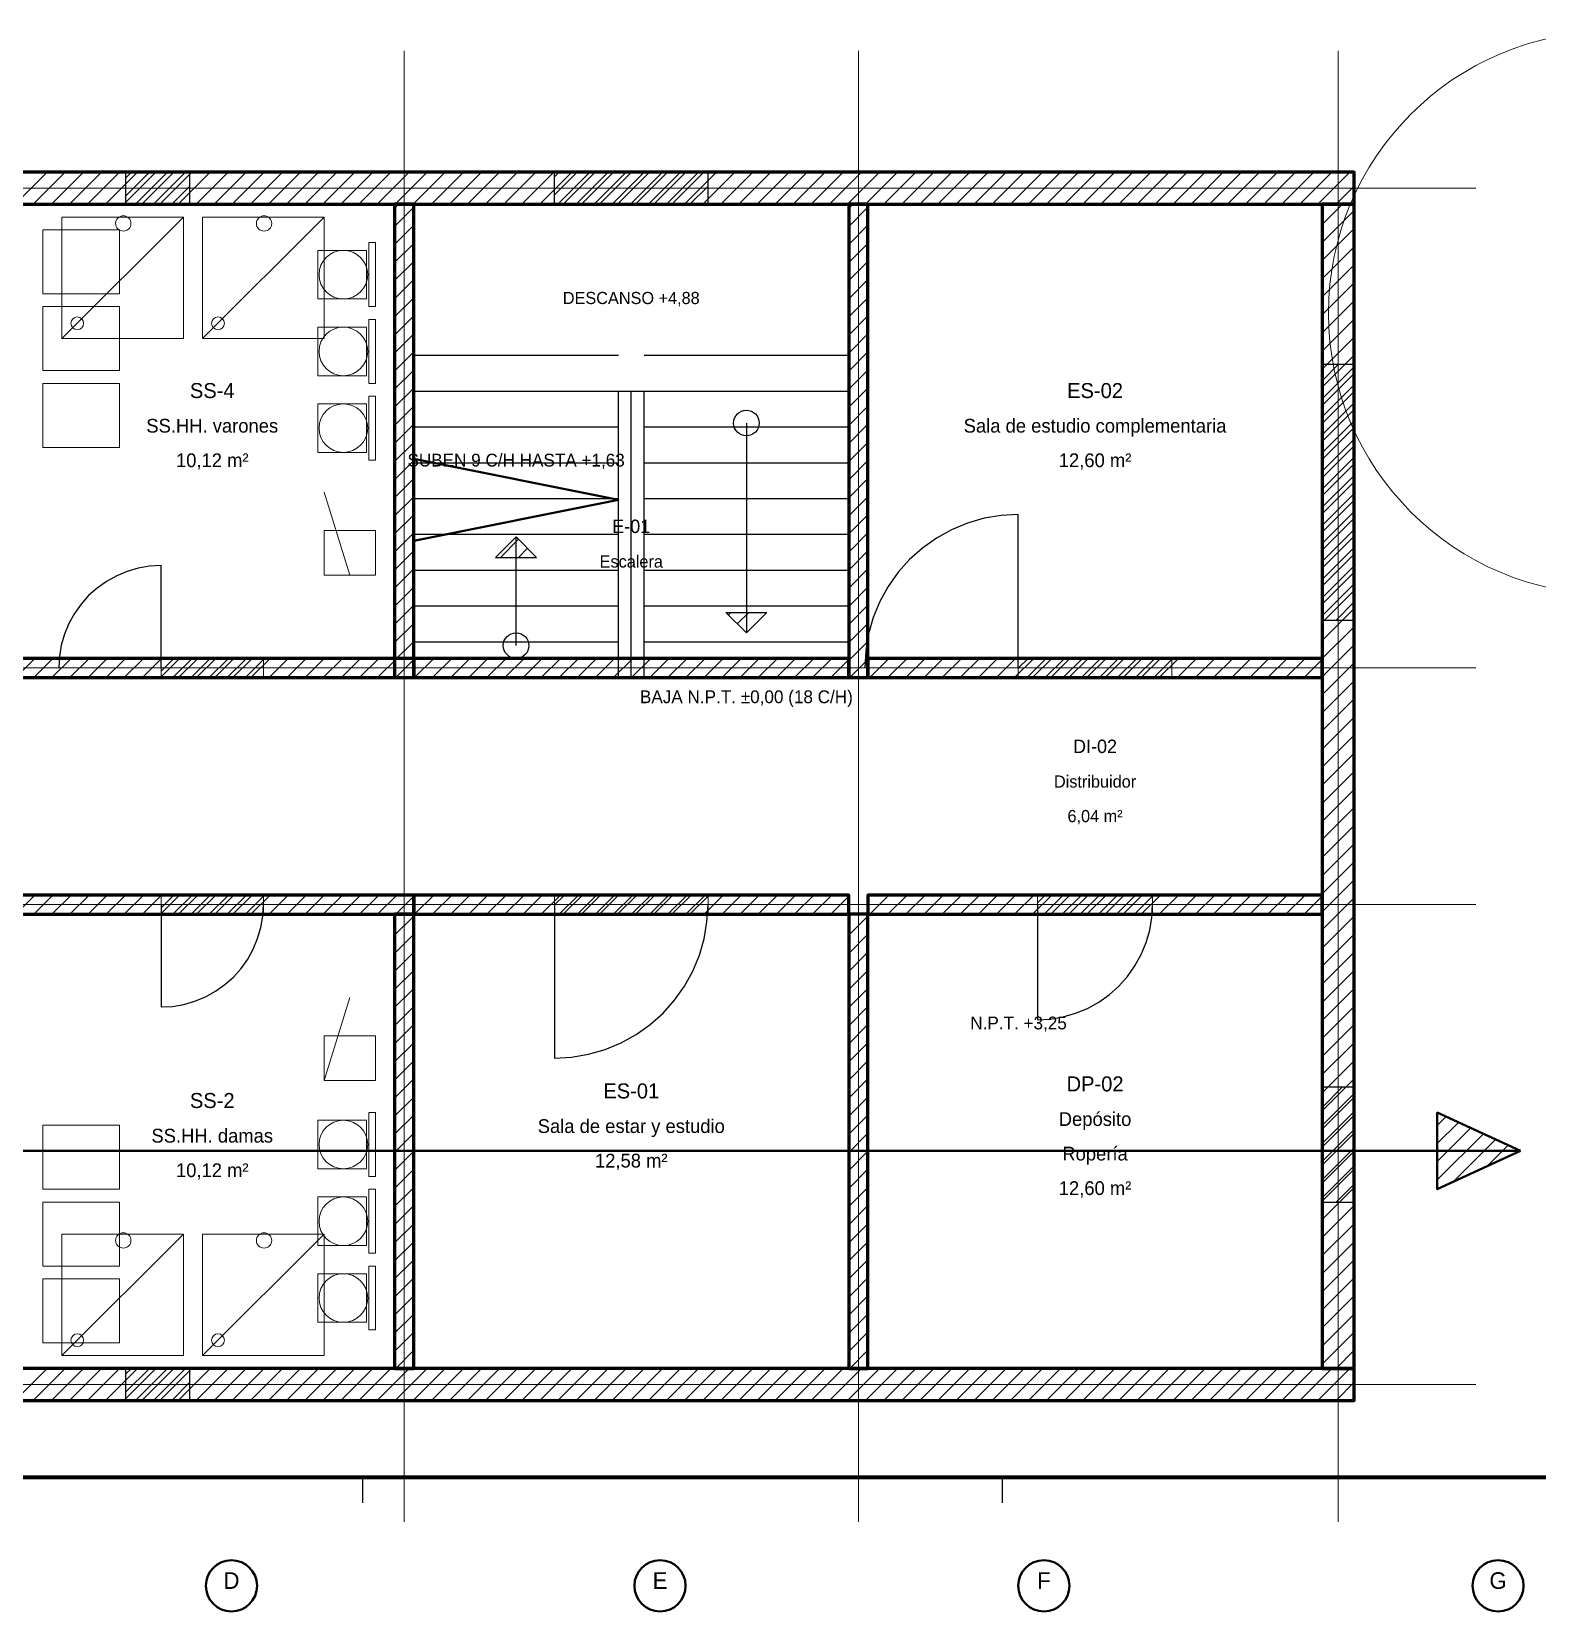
# Model space of a CAD drawing. Header units: metres. Extents: x -8 to 108, y -29 to 108.
# Drawn here: x 13.66 to 25.43, y -1.65 to 10.7 of the extents above; entities that cross this region are included whole.
import ezdxf
from ezdxf.enums import TextEntityAlignment as Align

# ---------------------------------------------------------------- set-up
doc = ezdxf.new("R2010")
doc.units = ezdxf.units.M
for name, color, linetype, lineweight in [('arbol', 7, 'CONTINUOUS', 18), ('carpinteria', 7, 'CONTINUOUS', 25), ('eje', 7, 'CONTINUOUS', 13), ('fondo', 7, 'CONTINUOUS', 5), ('hatch', 7, 'CONTINUOUS', 9), ('marco', 7, 'CONTINUOUS', 70), ('marco-fino', 7, 'CONTINUOUS', 25), ('marco-medio', 7, 'CONTINUOUS', 40), ('mobiliario', 7, 'CONTINUOUS', 18), ('muro-corte', 7, 'CONTINUOUS', 60), ('muro-fill', 7, 'CONTINUOUS', 25), ('proyeccion', 7, 'CONTINUOUS', 15), ('sanitario', 7, 'CONTINUOUS', 20), ('tabique-fill', 7, 'CONTINUOUS', 30), ('texto', 7, 'CONTINUOUS', 5), ('texto-suave', 7, 'CONTINUOUS', 5), ('vidrio', 7, 'CONTINUOUS', 18)]:
    doc.layers.add(name, color=color, linetype=linetype, lineweight=lineweight)

msp = doc.modelspace()

# ---------------------------------------------------------------- linework, layer by layer
at = {"layer": 'arbol'}
msp.add_circle((26, 8.5), 2.2, dxfattribs=at)
at = {"layer": 'carpinteria'}
for p, q in [((14.4, 9.6), (14.9, 9.6)), ((14.4, 9.35), (14.4, 9.6)), ((14.9, 9.35), (14.9, 9.6)), ((17.75, 9.6), (18.95, 9.6)), ((17.75, 9.35), (17.75, 9.6)), ((18.95, 9.35), (18.95, 9.6)), ((14.4, 9.35), (14.9, 9.35)), ((17.75, 9.35), (18.95, 9.35)), ((23.75, 6.1), (23.75, 8.1)), ((23.75, 8.1), (24, 8.1)), ((24, 6.1), (24, 8.1)), ((19.25, 7.64), (19.25, 6)), ((21.375, 5.725), (21.375, 6.925)), ((17.45, 5.9), (17.45, 6.75)), ((14.675, 5.725), (14.675, 6.525)), ((23.75, 6.1), (24, 6.1)), ((14.675, 5.725), (14.675, 5.725)), ((21.375, 5.725), (21.375, 5.725)), ((14.675, 3.875), (14.675, 3.075)), ((14.675, 3.875), (14.675, 3.875)), ((17.75, 3.875), (17.75, 2.675)), ((17.75, 3.875), (17.75, 3.875)), ((21.525, 3.875), (21.525, 2.975)), ((21.525, 3.875), (21.525, 3.875)), ((23.75, 1.55), (23.75, 2.45)), ((23.75, 2.45), (24, 2.45)), ((24, 1.55), (24, 2.45)), ((23.75, 1.55), (24, 1.55)), ((14.4, 0.25), (14.9, 0.25)), ((14.4, 0), (14.4, 0.25)), ((14.9, 0), (14.9, 0.25)), ((14.4, 0), (14.9, 0))]:
    msp.add_line(p, q, dxfattribs=at)
for points in [[(21.375, 6.925), (21.241, 6.917), (21.108, 6.895), (20.979, 6.858), (20.854, 6.806), (20.737, 6.741), (20.627, 6.663), (20.526, 6.574), (20.437, 6.473), (20.359, 6.363), (20.294, 6.246), (20.242, 6.121), (20.205, 5.992), (20.183, 5.859), (20.175, 5.725)], [(14.675, 6.525), (14.585, 6.52), (14.497, 6.505), (14.411, 6.48), (14.328, 6.446), (14.249, 6.402), (14.176, 6.35), (14.109, 6.291), (14.05, 6.224), (13.998, 6.151), (13.954, 6.072), (13.92, 5.989), (13.895, 5.903), (13.88, 5.815), (13.875, 5.725)], [(14.675, 3.075), (14.765, 3.08), (14.853, 3.095), (14.939, 3.12), (15.022, 3.154), (15.101, 3.198), (15.174, 3.25), (15.241, 3.309), (15.3, 3.376), (15.352, 3.449), (15.396, 3.528), (15.43, 3.611), (15.455, 3.697), (15.47, 3.785), (15.475, 3.875)], [(17.75, 2.675), (17.884, 2.683), (18.017, 2.705), (18.146, 2.742), (18.271, 2.794), (18.388, 2.859), (18.498, 2.937), (18.599, 3.026), (18.688, 3.127), (18.766, 3.237), (18.831, 3.354), (18.883, 3.479), (18.92, 3.608), (18.942, 3.741), (18.95, 3.875)], [(21.525, 2.975), (21.626, 2.981), (21.725, 2.998), (21.822, 3.026), (21.915, 3.064), (22.004, 3.113), (22.086, 3.171), (22.161, 3.239), (22.229, 3.314), (22.287, 3.396), (22.336, 3.485), (22.374, 3.578), (22.402, 3.675), (22.419, 3.774), (22.425, 3.875)]]:
    msp.add_lwpolyline(points, dxfattribs=at)
for points in [[(17.45, 6.75), (17.29, 6.59), (17.61, 6.59)], [(17.45, 6.75), (17.29, 6.59), (17.61, 6.59)], [(19.25, 6), (19.09, 6.16), (19.41, 6.16)], [(19.25, 6), (19.09, 6.16), (19.41, 6.16)]]:
    msp.add_lwpolyline(points, close=True, dxfattribs=at)
for centre in [(19.25, 7.64), (17.45, 5.9)]:
    msp.add_circle(centre, 0.1, dxfattribs=at)
at = {"layer": 'eje'}
for p, q in [((16.575, -0.95), (16.575, 10.55)), ((20.125, -0.95), (20.125, 10.55)), ((23.875, -0.95), (23.875, 10.55)), ((-0.95, 9.475), (24.95, 9.475)), ((-0.95, 5.725), (24.95, 5.725)), ((-0.95, 3.875), (24.95, 3.875)), ((-0.95, 0.125), (24.95, 0.125))]:
    msp.add_line(p, q, dxfattribs=at)
at = {"layer": 'fondo'}
for points in [[(14.4, 9.35), (14.9, 9.35), (14.9, 9.6), (14.4, 9.6)], [(17.75, 9.35), (18.95, 9.35), (18.95, 9.6), (17.75, 9.6)], [(23.75, 6.1), (24, 6.1), (24, 8.1), (23.75, 8.1)], [(14.675, 5.65), (15.475, 5.65), (15.475, 5.8), (14.675, 5.8)], [(21.375, 5.65), (22.575, 5.65), (22.575, 5.8), (21.375, 5.8)], [(14.675, 3.8), (15.475, 3.8), (15.475, 3.95), (14.675, 3.95)], [(17.75, 3.8), (18.95, 3.8), (18.95, 3.95), (17.75, 3.95)], [(21.525, 3.8), (22.425, 3.8), (22.425, 3.95), (21.525, 3.95)], [(23.75, 1.55), (24, 1.55), (24, 2.45), (23.75, 2.45)], [(14.4, 0), (14.9, 0), (14.9, 0.25), (14.4, 0.25)]]:
    msp.add_lwpolyline(points, close=True, dxfattribs=at)
at = {"layer": 'hatch'}
for p, q in [((13.535, 9.35), (13.785, 9.6)), ((13.676, 9.35), (13.926, 9.6)), ((13.818, 9.35), (14.068, 9.6)), ((13.959, 9.35), (14.209, 9.6)), ((14.101, 9.35), (14.351, 9.6)), ((14.242, 9.35), (14.492, 9.6)), ((14.383, 9.35), (14.633, 9.6)), ((14.4, 9.416), (14.584, 9.6)), ((14.4, 9.557), (14.443, 9.6)), ((14.476, 9.35), (14.726, 9.6)), ((14.525, 9.35), (14.775, 9.6)), ((14.617, 9.35), (14.867, 9.6)), ((14.666, 9.35), (14.916, 9.6)), ((14.808, 9.35), (15.058, 9.6)), ((14.949, 9.35), (15.199, 9.6)), ((15.09, 9.35), (15.34, 9.6)), ((15.232, 9.35), (15.482, 9.6)), ((15.373, 9.35), (15.623, 9.6)), ((15.515, 9.35), (15.765, 9.6)), ((15.656, 9.35), (15.906, 9.6)), ((15.798, 9.35), (16.048, 9.6)), ((15.939, 9.35), (16.189, 9.6)), ((16.08, 9.35), (16.33, 9.6)), ((16.222, 9.35), (16.472, 9.6)), ((16.363, 9.35), (16.613, 9.6)), ((16.505, 9.35), (16.755, 9.6)), ((16.646, 9.35), (16.896, 9.6)), ((16.788, 9.35), (17.038, 9.6)), ((16.929, 9.35), (17.179, 9.6)), ((17.07, 9.35), (17.32, 9.6)), ((17.212, 9.35), (17.462, 9.6)), ((17.353, 9.35), (17.603, 9.6)), ((17.495, 9.35), (17.745, 9.6)), ((17.636, 9.35), (17.886, 9.6)), ((17.75, 9.423), (17.927, 9.6)), ((17.75, 9.564), (17.786, 9.6)), ((17.777, 9.35), (18.027, 9.6)), ((17.819, 9.35), (18.069, 9.6)), ((17.919, 9.35), (18.169, 9.6)), ((17.96, 9.35), (18.21, 9.6)), ((18.06, 9.35), (18.31, 9.6)), ((18.101, 9.35), (18.351, 9.6)), ((18.202, 9.35), (18.452, 9.6)), ((18.243, 9.35), (18.493, 9.6)), ((18.343, 9.35), (18.593, 9.6)), ((18.384, 9.35), (18.634, 9.6)), ((18.485, 9.35), (18.735, 9.6)), ((18.526, 9.35), (18.776, 9.6)), ((18.626, 9.35), (18.876, 9.6)), ((18.667, 9.35), (18.917, 9.6)), ((18.767, 9.35), (19.017, 9.6)), ((18.909, 9.35), (19.159, 9.6)), ((19.05, 9.35), (19.3, 9.6)), ((19.192, 9.35), (19.442, 9.6)), ((19.333, 9.35), (19.583, 9.6)), ((19.475, 9.35), (19.725, 9.6)), ((19.616, 9.35), (19.866, 9.6)), ((19.757, 9.35), (20.007, 9.6)), ((19.899, 9.35), (20.149, 9.6)), ((20.04, 9.35), (20.29, 9.6)), ((20.182, 9.35), (20.432, 9.6)), ((20.323, 9.35), (20.573, 9.6)), ((20.464, 9.35), (20.714, 9.6)), ((20.606, 9.35), (20.856, 9.6)), ((20.747, 9.35), (20.997, 9.6)), ((20.889, 9.35), (21.139, 9.6)), ((21.03, 9.35), (21.28, 9.6)), ((21.172, 9.35), (21.422, 9.6)), ((21.313, 9.35), (21.563, 9.6)), ((21.454, 9.35), (21.704, 9.6)), ((21.596, 9.35), (21.846, 9.6)), ((21.737, 9.35), (21.987, 9.6)), ((21.879, 9.35), (22.129, 9.6)), ((22.02, 9.35), (22.27, 9.6)), ((22.162, 9.35), (22.412, 9.6)), ((22.303, 9.35), (22.553, 9.6)), ((22.444, 9.35), (22.694, 9.6)), ((22.586, 9.35), (22.836, 9.6)), ((22.727, 9.35), (22.977, 9.6)), ((22.869, 9.35), (23.119, 9.6)), ((23.01, 9.35), (23.26, 9.6)), ((23.151, 9.35), (23.401, 9.6)), ((23.293, 9.35), (23.543, 9.6)), ((23.434, 9.35), (23.684, 9.6)), ((23.576, 9.35), (23.826, 9.6)), ((23.717, 9.35), (23.967, 9.6)), ((14.759, 9.35), (14.9, 9.491)), ((18.809, 9.35), (18.95, 9.491)), ((23.859, 9.35), (24, 9.491)), ((16.5, 9.318), (16.532, 9.35)), ((16.5, 9.177), (16.65, 9.327)), ((20.05, 9.318), (20.082, 9.35)), ((20.05, 9.177), (20.2, 9.327)), ((23.75, 9.192), (23.908, 9.35)), ((23.75, 9.334), (23.766, 9.35)), ((23.75, 9.051), (24, 9.301)), ((16.5, 9.036), (16.65, 9.186)), ((20.05, 9.036), (20.2, 9.186)), ((23.75, 8.91), (24, 9.16)), ((16.5, 8.894), (16.65, 9.044)), ((20.05, 8.894), (20.2, 9.044)), ((23.75, 8.768), (24, 9.018)), ((16.5, 8.753), (16.65, 8.903)), ((20.05, 8.753), (20.2, 8.903)), ((23.75, 8.627), (24, 8.877)), ((16.5, 8.611), (16.65, 8.761)), ((20.05, 8.611), (20.2, 8.761)), ((23.75, 8.485), (24, 8.735)), ((16.5, 8.47), (16.65, 8.62)), ((20.05, 8.47), (20.2, 8.62)), ((23.75, 8.344), (24, 8.594)), ((16.5, 8.328), (16.65, 8.478)), ((20.05, 8.328), (20.2, 8.478)), ((23.75, 8.202), (24, 8.452)), ((16.5, 8.187), (16.65, 8.337)), ((20.05, 8.187), (20.2, 8.337)), ((23.75, 8.061), (24, 8.311)), ((16.5, 8.046), (16.65, 8.196)), ((20.05, 8.046), (20.2, 8.196)), ((23.75, 7.92), (24, 8.17)), ((16.5, 7.904), (16.65, 8.054)), ((20.05, 7.904), (20.2, 8.054)), ((23.75, 7.971), (23.879, 8.1)), ((23.75, 7.83), (24, 8.08)), ((23.75, 7.778), (24, 8.028)), ((16.5, 7.763), (16.65, 7.913)), ((20.05, 7.763), (20.2, 7.913)), ((23.75, 7.688), (24, 7.938)), ((23.75, 7.637), (24, 7.887)), ((23.75, 7.547), (24, 7.797)), ((16.5, 7.621), (16.65, 7.771)), ((20.05, 7.621), (20.2, 7.771)), ((23.75, 7.495), (24, 7.745)), ((16.5, 7.48), (16.65, 7.63)), ((20.05, 7.48), (20.2, 7.63)), ((23.75, 7.406), (24, 7.656)), ((23.75, 7.354), (24, 7.604)), ((16.5, 7.338), (16.65, 7.488)), ((20.05, 7.338), (20.2, 7.488)), ((23.75, 7.264), (24, 7.514)), ((23.75, 7.212), (24, 7.462)), ((16.5, 7.197), (16.65, 7.347)), ((20.05, 7.197), (20.2, 7.347)), ((23.75, 7.123), (24, 7.373)), ((23.75, 7.071), (24, 7.321)), ((16.5, 7.056), (16.65, 7.206)), ((20.05, 7.056), (20.2, 7.206)), ((23.75, 6.981), (24, 7.231)), ((23.75, 6.93), (24, 7.18)), ((16.5, 6.914), (16.65, 7.064)), ((20.05, 6.914), (20.2, 7.064)), ((23.75, 6.84), (24, 7.09)), ((16.5, 6.773), (16.65, 6.923)), ((20.05, 6.773), (20.2, 6.923)), ((23.75, 6.788), (24, 7.038)), ((23.75, 6.699), (24, 6.949)), ((23.75, 6.647), (24, 6.897)), ((23.75, 6.557), (24, 6.807)), ((16.5, 6.631), (16.65, 6.781)), ((17.327, 6.59), (17.469, 6.731)), ((20.05, 6.631), (20.2, 6.781)), ((23.75, 6.505), (24, 6.755)), ((16.5, 6.49), (16.65, 6.64)), ((17.469, 6.59), (17.539, 6.661)), ((20.05, 6.49), (20.2, 6.64)), ((23.75, 6.416), (24, 6.666)), ((23.75, 6.364), (24, 6.614)), ((16.5, 6.349), (16.65, 6.499)), ((20.05, 6.349), (20.2, 6.499)), ((23.75, 6.274), (24, 6.524)), ((23.75, 6.223), (24, 6.473)), ((16.5, 6.207), (16.65, 6.357)), ((20.05, 6.207), (20.2, 6.357)), ((23.75, 6.133), (24, 6.383)), ((23.75, 6.081), (24, 6.331)), ((16.5, 6.066), (16.65, 6.216)), ((20.05, 6.066), (20.2, 6.216)), ((23.75, 5.94), (24, 6.19)), ((23.859, 6.1), (24, 6.241)), ((16.5, 5.924), (16.65, 6.074)), ((19.109, 6.141), (19.127, 6.16)), ((19.179, 6.071), (19.269, 6.16)), ((20.05, 5.924), (20.2, 6.074)), ((16.5, 5.783), (16.65, 5.933)), ((20.05, 5.783), (20.2, 5.933)), ((23.75, 5.798), (24, 6.048)), ((23.75, 5.657), (24, 5.907)), ((13.539, 5.65), (13.689, 5.8)), ((13.68, 5.65), (13.83, 5.8)), ((13.822, 5.65), (13.972, 5.8)), ((13.963, 5.65), (14.113, 5.8)), ((14.104, 5.65), (14.254, 5.8)), ((14.246, 5.65), (14.396, 5.8)), ((14.387, 5.65), (14.537, 5.8)), ((14.529, 5.65), (14.679, 5.8)), ((14.67, 5.65), (14.82, 5.8)), ((14.675, 5.699), (14.776, 5.8)), ((14.768, 5.65), (14.918, 5.8)), ((14.812, 5.65), (14.962, 5.8)), ((14.909, 5.65), (15.059, 5.8)), ((14.953, 5.65), (15.103, 5.8)), ((15.051, 5.65), (15.201, 5.8)), ((15.094, 5.65), (15.244, 5.8)), ((15.192, 5.65), (15.342, 5.8)), ((15.236, 5.65), (15.386, 5.8)), ((15.334, 5.65), (15.475, 5.791)), ((15.377, 5.65), (15.527, 5.8)), ((15.519, 5.65), (15.669, 5.8)), ((15.66, 5.65), (15.81, 5.8)), ((15.801, 5.65), (15.951, 5.8)), ((15.943, 5.65), (16.093, 5.8)), ((16.084, 5.65), (16.234, 5.8)), ((16.226, 5.65), (16.376, 5.8)), ((16.367, 5.65), (16.517, 5.8)), ((16.509, 5.65), (16.65, 5.791)), ((16.509, 5.65), (16.65, 5.791)), ((16.65, 5.786), (16.664, 5.8)), ((16.656, 5.65), (16.806, 5.8)), ((16.797, 5.65), (16.947, 5.8)), ((16.939, 5.65), (17.089, 5.8)), ((17.08, 5.65), (17.23, 5.8)), ((17.222, 5.65), (17.372, 5.8)), ((17.363, 5.65), (17.513, 5.8)), ((17.504, 5.65), (17.654, 5.8)), ((17.646, 5.65), (17.796, 5.8)), ((17.787, 5.65), (17.937, 5.8)), ((17.929, 5.65), (18.079, 5.8)), ((18.07, 5.65), (18.22, 5.8)), ((18.212, 5.65), (18.362, 5.8)), ((18.353, 5.65), (18.503, 5.8)), ((18.494, 5.65), (18.644, 5.8)), ((18.636, 5.65), (18.786, 5.8)), ((18.777, 5.65), (18.927, 5.8)), ((18.919, 5.65), (19.069, 5.8)), ((19.06, 5.65), (19.21, 5.8)), ((19.201, 5.65), (19.351, 5.8)), ((19.343, 5.65), (19.493, 5.8)), ((19.484, 5.65), (19.634, 5.8)), ((19.626, 5.65), (19.776, 5.8)), ((19.767, 5.65), (19.917, 5.8)), ((19.909, 5.65), (20.05, 5.791)), ((20.059, 5.65), (20.2, 5.791)), ((20.2, 5.777), (20.223, 5.8)), ((20.214, 5.65), (20.364, 5.8)), ((20.356, 5.65), (20.506, 5.8)), ((20.497, 5.65), (20.647, 5.8)), ((20.639, 5.65), (20.789, 5.8)), ((20.78, 5.65), (20.93, 5.8)), ((20.922, 5.65), (21.072, 5.8)), ((21.063, 5.65), (21.213, 5.8)), ((21.204, 5.65), (21.354, 5.8)), ((21.346, 5.65), (21.496, 5.8)), ((21.375, 5.723), (21.452, 5.8)), ((21.444, 5.65), (21.594, 5.8)), ((21.487, 5.65), (21.637, 5.8)), ((21.585, 5.65), (21.735, 5.8)), ((21.629, 5.65), (21.779, 5.8)), ((21.726, 5.65), (21.876, 5.8)), ((21.77, 5.65), (21.92, 5.8)), ((21.868, 5.65), (22.018, 5.8)), ((21.912, 5.65), (22.062, 5.8)), ((22.009, 5.65), (22.159, 5.8)), ((22.053, 5.65), (22.203, 5.8)), ((22.151, 5.65), (22.301, 5.8)), ((22.194, 5.65), (22.344, 5.8)), ((22.292, 5.65), (22.442, 5.8)), ((22.336, 5.65), (22.486, 5.8)), ((22.434, 5.65), (22.575, 5.791)), ((22.477, 5.65), (22.627, 5.8)), ((22.619, 5.65), (22.769, 5.8)), ((22.76, 5.65), (22.91, 5.8)), ((22.901, 5.65), (23.051, 5.8)), ((23.043, 5.65), (23.193, 5.8)), ((23.184, 5.65), (23.334, 5.8)), ((23.326, 5.65), (23.476, 5.8)), ((23.467, 5.65), (23.617, 5.8)), ((23.609, 5.65), (23.75, 5.791)), ((23.75, 5.515), (24, 5.765)), ((23.75, 5.374), (24, 5.624)), ((23.75, 5.233), (24, 5.483)), ((23.75, 5.091), (24, 5.341)), ((23.75, 4.95), (24, 5.2)), ((23.75, 4.808), (24, 5.058)), ((23.75, 4.667), (24, 4.917)), ((23.75, 4.525), (24, 4.775)), ((23.75, 4.384), (24, 4.634)), ((23.75, 4.243), (24, 4.493)), ((23.75, 4.101), (24, 4.351)), ((23.75, 3.96), (24, 4.21)), ((23.75, 3.818), (24, 4.068)), ((13.539, 3.8), (13.689, 3.95)), ((13.68, 3.8), (13.83, 3.95)), ((13.822, 3.8), (13.972, 3.95)), ((13.963, 3.8), (14.113, 3.95)), ((14.104, 3.8), (14.254, 3.95)), ((14.246, 3.8), (14.396, 3.95)), ((14.387, 3.8), (14.537, 3.95)), ((14.529, 3.8), (14.679, 3.95)), ((14.67, 3.8), (14.82, 3.95)), ((14.675, 3.849), (14.776, 3.95)), ((14.768, 3.8), (14.918, 3.95)), ((14.812, 3.8), (14.962, 3.95)), ((14.909, 3.8), (15.059, 3.95)), ((14.953, 3.8), (15.103, 3.95)), ((15.051, 3.8), (15.201, 3.95)), ((15.094, 3.8), (15.244, 3.95)), ((15.192, 3.8), (15.342, 3.95)), ((15.236, 3.8), (15.386, 3.95)), ((15.334, 3.8), (15.475, 3.941)), ((15.377, 3.8), (15.527, 3.95)), ((15.519, 3.8), (15.669, 3.95)), ((15.66, 3.8), (15.81, 3.95)), ((15.801, 3.8), (15.951, 3.95)), ((15.943, 3.8), (16.093, 3.95)), ((16.084, 3.8), (16.234, 3.95)), ((16.226, 3.8), (16.376, 3.95)), ((16.367, 3.8), (16.517, 3.95)), ((16.509, 3.8), (16.65, 3.941)), ((16.65, 3.936), (16.664, 3.95)), ((16.656, 3.8), (16.806, 3.95)), ((16.797, 3.8), (16.947, 3.95)), ((16.939, 3.8), (17.089, 3.95)), ((17.08, 3.8), (17.23, 3.95)), ((17.222, 3.8), (17.372, 3.95)), ((17.363, 3.8), (17.513, 3.95)), ((17.504, 3.8), (17.654, 3.95)), ((17.646, 3.8), (17.796, 3.95)), ((17.75, 3.873), (17.827, 3.95)), ((17.787, 3.8), (17.937, 3.95)), ((17.819, 3.8), (17.969, 3.95)), ((17.929, 3.8), (18.079, 3.95)), ((17.96, 3.8), (18.11, 3.95)), ((18.07, 3.8), (18.22, 3.95)), ((18.101, 3.8), (18.251, 3.95)), ((18.212, 3.8), (18.362, 3.95)), ((18.243, 3.8), (18.393, 3.95)), ((18.353, 3.8), (18.503, 3.95)), ((18.384, 3.8), (18.534, 3.95)), ((18.494, 3.8), (18.644, 3.95)), ((18.526, 3.8), (18.676, 3.95)), ((18.636, 3.8), (18.786, 3.95)), ((18.667, 3.8), (18.817, 3.95)), ((18.777, 3.8), (18.927, 3.95)), ((18.809, 3.8), (18.95, 3.941)), ((18.919, 3.8), (19.069, 3.95)), ((19.06, 3.8), (19.21, 3.95)), ((19.201, 3.8), (19.351, 3.95)), ((19.343, 3.8), (19.493, 3.95)), ((19.484, 3.8), (19.634, 3.95)), ((19.626, 3.8), (19.776, 3.95)), ((19.767, 3.8), (19.917, 3.95)), ((19.909, 3.8), (20.05, 3.941)), ((20.2, 3.927), (20.223, 3.95)), ((20.214, 3.8), (20.364, 3.95)), ((20.356, 3.8), (20.506, 3.95)), ((20.497, 3.8), (20.647, 3.95)), ((20.639, 3.8), (20.789, 3.95)), ((20.78, 3.8), (20.93, 3.95)), ((20.922, 3.8), (21.072, 3.95)), ((21.063, 3.8), (21.213, 3.95)), ((21.204, 3.8), (21.354, 3.95)), ((21.346, 3.8), (21.496, 3.95)), ((21.487, 3.8), (21.637, 3.95)), ((21.525, 3.89), (21.585, 3.95)), ((21.576, 3.8), (21.726, 3.95)), ((21.629, 3.8), (21.779, 3.95)), ((21.718, 3.8), (21.868, 3.95)), ((21.77, 3.8), (21.92, 3.95)), ((21.859, 3.8), (22.009, 3.95)), ((21.912, 3.8), (22.062, 3.95)), ((22.001, 3.8), (22.151, 3.95)), ((22.053, 3.8), (22.203, 3.95)), ((22.142, 3.8), (22.292, 3.95)), ((22.194, 3.8), (22.344, 3.95)), ((22.284, 3.8), (22.425, 3.941)), ((22.336, 3.8), (22.486, 3.95)), ((22.477, 3.8), (22.627, 3.95)), ((22.619, 3.8), (22.769, 3.95)), ((22.76, 3.8), (22.91, 3.95)), ((22.901, 3.8), (23.051, 3.95)), ((23.043, 3.8), (23.193, 3.95)), ((23.184, 3.8), (23.334, 3.95)), ((23.326, 3.8), (23.476, 3.95)), ((23.467, 3.8), (23.617, 3.95)), ((23.609, 3.8), (23.75, 3.941)), ((23.75, 3.677), (24, 3.927)), ((16.5, 3.777), (16.523, 3.8)), ((16.5, 3.636), (16.65, 3.786)), ((20.05, 3.777), (20.073, 3.8)), ((20.05, 3.636), (20.2, 3.786)), ((23.75, 3.536), (24, 3.786)), ((16.5, 3.494), (16.65, 3.644)), ((20.05, 3.494), (20.2, 3.644)), ((23.75, 3.394), (24, 3.644)), ((16.5, 3.353), (16.65, 3.503)), ((20.05, 3.353), (20.2, 3.503)), ((23.75, 3.253), (24, 3.503)), ((16.5, 3.211), (16.65, 3.361)), ((20.05, 3.211), (20.2, 3.361)), ((23.75, 3.111), (24, 3.361)), ((16.5, 3.07), (16.65, 3.22)), ((20.05, 3.07), (20.2, 3.22)), ((23.75, 2.97), (24, 3.22)), ((16.5, 2.928), (16.65, 3.078)), ((20.05, 2.928), (20.2, 3.078)), ((23.75, 2.828), (24, 3.078)), ((16.5, 2.787), (16.65, 2.937)), ((20.05, 2.787), (20.2, 2.937)), ((23.75, 2.687), (24, 2.937)), ((16.5, 2.646), (16.65, 2.796)), ((20.05, 2.646), (20.2, 2.796)), ((23.75, 2.546), (24, 2.796)), ((16.5, 2.504), (16.65, 2.654)), ((20.05, 2.504), (20.2, 2.654)), ((23.75, 2.404), (24, 2.654)), ((16.5, 2.363), (16.65, 2.513)), ((20.05, 2.363), (20.2, 2.513)), ((23.75, 2.263), (24, 2.513)), ((16.5, 2.221), (16.65, 2.371)), ((20.05, 2.221), (20.2, 2.371)), ((23.75, 2.29), (23.91, 2.45)), ((23.75, 2.431), (23.769, 2.45)), ((23.75, 2.149), (24, 2.399)), ((23.75, 2.121), (24, 2.371)), ((16.5, 2.08), (16.65, 2.23)), ((20.05, 2.08), (20.2, 2.23)), ((23.75, 2.007), (24, 2.257)), ((23.75, 1.98), (24, 2.23)), ((23.75, 1.866), (24, 2.116)), ((24.65, 2.149), (24.719, 2.218)), ((24.65, 2.007), (24.816, 2.173)), ((24.65, 1.866), (24.913, 2.129)), ((16.5, 1.938), (16.65, 2.088)), ((20.05, 1.938), (20.2, 2.088)), ((23.75, 1.838), (24, 2.088)), ((24.65, 1.724), (25.01, 2.084)), ((24.775, 1.708), (25.106, 2.039)), ((25.037, 1.829), (25.203, 1.995)), ((16.5, 1.797), (16.65, 1.947)), ((20.05, 1.797), (20.2, 1.947)), ((23.75, 1.724), (24, 1.974)), ((23.75, 1.697), (24, 1.947)), ((16.5, 1.656), (16.65, 1.806)), ((20.05, 1.656), (20.2, 1.806)), ((23.75, 1.583), (24, 1.833)), ((23.75, 1.556), (24, 1.806)), ((16.5, 1.514), (16.65, 1.664)), ((20.05, 1.514), (20.2, 1.664)), ((23.75, 1.414), (24, 1.664)), ((23.859, 1.55), (24, 1.691)), ((16.5, 1.373), (16.65, 1.523)), ((20.05, 1.373), (20.2, 1.523)), ((23.75, 1.273), (24, 1.523)), ((16.5, 1.231), (16.65, 1.381)), ((20.05, 1.231), (20.2, 1.381)), ((23.75, 1.131), (24, 1.381)), ((16.5, 1.09), (16.65, 1.24)), ((20.05, 1.09), (20.2, 1.24)), ((23.75, 0.99), (24, 1.24)), ((16.5, 0.949), (16.65, 1.099)), ((20.05, 0.949), (20.2, 1.099)), ((23.75, 0.849), (24, 1.099)), ((16.5, 0.807), (16.65, 0.957)), ((20.05, 0.807), (20.2, 0.957)), ((23.75, 0.707), (24, 0.957)), ((16.5, 0.666), (16.65, 0.816)), ((20.05, 0.666), (20.2, 0.816)), ((23.75, 0.566), (24, 0.816)), ((16.5, 0.524), (16.65, 0.674)), ((20.05, 0.524), (20.2, 0.674)), ((23.75, 0.424), (24, 0.674)), ((16.5, 0.383), (16.65, 0.533)), ((20.05, 0.383), (20.2, 0.533)), ((23.75, 0.283), (24, 0.533)), ((16.509, 0.25), (16.65, 0.391)), ((20.059, 0.25), (20.2, 0.391)), ((23.859, 0.25), (24, 0.391)), ((13.535, 0), (13.785, 0.25)), ((13.676, 0), (13.926, 0.25)), ((13.818, 0), (14.068, 0.25)), ((13.959, 0), (14.209, 0.25)), ((14.101, 0), (14.351, 0.25)), ((14.242, 0), (14.492, 0.25)), ((14.383, 0), (14.633, 0.25)), ((14.4, 0.066), (14.584, 0.25)), ((14.4, 0.207), (14.443, 0.25)), ((14.476, 0), (14.726, 0.25)), ((14.525, 0), (14.775, 0.25)), ((14.617, 0), (14.867, 0.25)), ((14.666, 0), (14.916, 0.25)), ((14.808, 0), (15.058, 0.25)), ((14.949, 0), (15.199, 0.25)), ((15.09, 0), (15.34, 0.25)), ((15.232, 0), (15.482, 0.25)), ((15.373, 0), (15.623, 0.25)), ((15.515, 0), (15.765, 0.25)), ((15.656, 0), (15.906, 0.25)), ((15.798, 0), (16.048, 0.25)), ((15.939, 0), (16.189, 0.25)), ((16.08, 0), (16.33, 0.25)), ((16.222, 0), (16.472, 0.25)), ((16.363, 0), (16.613, 0.25)), ((16.505, 0), (16.755, 0.25)), ((16.646, 0), (16.896, 0.25)), ((16.788, 0), (17.038, 0.25)), ((16.929, 0), (17.179, 0.25)), ((17.07, 0), (17.32, 0.25)), ((17.212, 0), (17.462, 0.25)), ((17.353, 0), (17.603, 0.25)), ((17.495, 0), (17.745, 0.25)), ((17.636, 0), (17.886, 0.25)), ((17.777, 0), (18.027, 0.25)), ((17.919, 0), (18.169, 0.25)), ((18.06, 0), (18.31, 0.25)), ((18.202, 0), (18.452, 0.25)), ((18.343, 0), (18.593, 0.25)), ((18.485, 0), (18.735, 0.25)), ((18.626, 0), (18.876, 0.25)), ((18.767, 0), (19.017, 0.25)), ((18.909, 0), (19.159, 0.25)), ((19.05, 0), (19.3, 0.25)), ((19.192, 0), (19.442, 0.25)), ((19.333, 0), (19.583, 0.25)), ((19.475, 0), (19.725, 0.25)), ((19.616, 0), (19.866, 0.25)), ((19.757, 0), (20.007, 0.25)), ((19.899, 0), (20.149, 0.25)), ((20.04, 0), (20.29, 0.25)), ((20.182, 0), (20.432, 0.25)), ((20.323, 0), (20.573, 0.25)), ((20.464, 0), (20.714, 0.25)), ((20.606, 0), (20.856, 0.25)), ((20.747, 0), (20.997, 0.25)), ((20.889, 0), (21.139, 0.25)), ((21.03, 0), (21.28, 0.25)), ((21.172, 0), (21.422, 0.25)), ((21.313, 0), (21.563, 0.25)), ((21.454, 0), (21.704, 0.25)), ((21.596, 0), (21.846, 0.25)), ((21.737, 0), (21.987, 0.25)), ((21.879, 0), (22.129, 0.25)), ((22.02, 0), (22.27, 0.25)), ((22.162, 0), (22.412, 0.25)), ((22.303, 0), (22.553, 0.25)), ((22.444, 0), (22.694, 0.25)), ((22.586, 0), (22.836, 0.25)), ((22.727, 0), (22.977, 0.25)), ((22.869, 0), (23.119, 0.25)), ((23.01, 0), (23.26, 0.25)), ((23.151, 0), (23.401, 0.25)), ((23.293, 0), (23.543, 0.25)), ((23.434, 0), (23.684, 0.25)), ((23.576, 0), (23.826, 0.25)), ((23.717, 0), (23.967, 0.25)), ((14.759, 0), (14.9, 0.141)), ((23.859, 0), (24, 0.141))]:
    msp.add_line(p, q, dxfattribs=at)
for points in [[(16.15, 5.8), (16.5, 5.8), (16.5, 6.15)], [(16.15, 3.8), (16.5, 3.8), (16.5, 3.45)]]:
    msp.add_lwpolyline(points, dxfattribs=at)
at = {"layer": 'marco'}
msp.add_line((1.25, -0.6), (41.45, -0.6), dxfattribs=at)
at = {"layer": 'marco-fino'}
for p, q in [((16.65, 8.17), (18.25, 8.17)), ((18.45, 8.17), (20.05, 8.17)), ((16.65, 7.89), (18.25, 7.89)), ((16.65, 5.65), (16.65, 7.89)), ((18.25, 5.65), (18.25, 7.89)), ((18.35, 5.65), (18.35, 7.89)), ((18.45, 7.89), (20.05, 7.89)), ((18.45, 5.65), (18.45, 7.89)), ((20.05, 5.65), (20.05, 7.89)), ((16.65, 7.61), (18.25, 7.61)), ((18.45, 7.61), (20.05, 7.61)), ((16.65, 7.33), (18.25, 7.33)), ((18.45, 7.33), (20.05, 7.33)), ((16.65, 7.05), (18.25, 7.05)), ((18.45, 7.05), (20.05, 7.05)), ((16.65, 6.77), (18.25, 6.77)), ((18.45, 6.77), (20.05, 6.77)), ((16.65, 6.49), (18.25, 6.49)), ((18.45, 6.49), (20.05, 6.49)), ((16.65, 6.21), (18.25, 6.21)), ((18.45, 6.21), (20.05, 6.21)), ((16.65, 5.93), (18.25, 5.93)), ((18.45, 5.93), (20.05, 5.93)), ((16.65, 5.65), (18.25, 5.65)), ((18.45, 5.65), (20.05, 5.65)), ((16.25, -0.6), (16.25, -0.8)), ((21.25, -0.6), (21.25, -0.8))]:
    msp.add_line(p, q, dxfattribs=at)
msp.add_lwpolyline([(16.65, 7.89), (20.05, 7.89), (20.05, 9.35), (16.65, 9.35)], close=True, dxfattribs=at)
at = {"layer": 'marco-medio'}
for p, q in [((-0.65, 1.95), (24.65, 1.95)), ((24.65, 1.95), (25.3, 1.95))]:
    msp.add_line(p, q, dxfattribs=at)
msp.add_lwpolyline([(16.65, 6.719), (18.25, 7.039), (16.65, 7.359)], dxfattribs=at)
msp.add_lwpolyline([(25.3, 1.95), (24.65, 1.65), (24.65, 2.25)], close=True, dxfattribs=at)
for centre in [(15.225, -1.45), (18.575, -1.45), (21.575, -1.45), (25.125, -1.45)]:
    msp.add_circle(centre, 0.2, dxfattribs=at)
at = {"layer": 'mobiliario'}
for points in [[(13.75, 8.65), (14.35, 8.65), (14.35, 9.15), (13.75, 9.15)], [(13.75, 8.05), (14.35, 8.05), (14.35, 8.55), (13.75, 8.55)], [(13.75, 7.45), (14.35, 7.45), (14.35, 7.95), (13.75, 7.95)], [(15.95, 6.45), (16.35, 6.45), (16.35, 6.8), (15.95, 6.8)], [(15.95, 2.5), (16.35, 2.5), (16.35, 2.85), (15.95, 2.85)], [(13.75, 1.65), (14.35, 1.65), (14.35, 2.15), (13.75, 2.15)], [(13.75, 1.05), (14.35, 1.05), (14.35, 1.55), (13.75, 1.55)], [(13.75, 0.45), (14.35, 0.45), (14.35, 0.95), (13.75, 0.95)]]:
    msp.add_lwpolyline(points, close=True, dxfattribs=at)
at = {"layer": 'muro-corte'}
for points in [[(0, 9.35), (24, 9.35), (24, 9.6), (0, 9.6)], [(16.5, 5.65), (16.65, 5.65), (16.65, 9.35), (16.5, 9.35)], [(20.05, 5.65), (20.2, 5.65), (20.2, 9.35), (20.05, 9.35)], [(23.75, 0.25), (24, 0.25), (24, 9.35), (23.75, 9.35)], [(0.25, 5.65), (16.65, 5.65), (16.65, 5.8), (0.25, 5.8)], [(16.65, 5.65), (20.05, 5.65), (20.05, 5.8), (16.65, 5.8)], [(20.2, 5.65), (23.75, 5.65), (23.75, 5.8), (20.2, 5.8)], [(0.25, 3.8), (16.65, 3.8), (16.65, 3.95), (0.25, 3.95)], [(16.65, 3.8), (20.05, 3.8), (20.05, 3.95), (16.65, 3.95)], [(20.2, 3.8), (23.75, 3.8), (23.75, 3.95), (20.2, 3.95)], [(16.5, 0.25), (16.65, 0.25), (16.65, 3.8), (16.5, 3.8)], [(20.05, 0.25), (20.2, 0.25), (20.2, 3.8), (20.05, 3.8)], [(0, 0), (24, 0), (24, 0.25), (0, 0.25)]]:
    msp.add_lwpolyline(points, close=True, dxfattribs=at)
at = {"layer": 'muro-fill'}
for points in [[(0, 9.35), (24, 9.35), (24, 9.6), (0, 9.6)], [(23.75, 0.25), (24, 0.25), (24, 9.35), (23.75, 9.35)], [(0, 0), (24, 0), (24, 0.25), (0, 0.25)]]:
    msp.add_lwpolyline(points, close=True, dxfattribs=at)
at = {"layer": 'proyeccion'}
msp.add_lwpolyline([(16.65, 5.65), (18.25, 5.65), (18.25, 7.89), (16.65, 7.89)], close=True, dxfattribs=at)
at = {"layer": 'sanitario'}
for p, q in [((13.9, 8.3), (14.85, 9.25)), ((15, 8.3), (15.95, 9.25)), ((15.95, 7.1), (16.15, 6.45)), ((15.95, 2.5), (16.15, 3.15)), ((13.9, 0.35), (14.85, 1.3)), ((15, 0.35), (15.95, 1.3))]:
    msp.add_line(p, q, dxfattribs=at)
for points in [[(13.9, 8.3), (14.85, 8.3), (14.85, 9.25), (13.9, 9.25)], [(15, 8.3), (15.95, 8.3), (15.95, 9.25), (15, 9.25)], [(16.3, 8.55), (16.35, 8.55), (16.35, 9.05), (16.3, 9.05)], [(15.9, 8.61), (16.28, 8.61), (16.28, 8.99), (15.9, 8.99)], [(16.3, 7.95), (16.35, 7.95), (16.35, 8.45), (16.3, 8.45)], [(15.9, 8.01), (16.28, 8.01), (16.28, 8.39), (15.9, 8.39)], [(15.9, 7.41), (16.28, 7.41), (16.28, 7.79), (15.9, 7.79)], [(16.3, 7.35), (16.35, 7.35), (16.35, 7.85), (16.3, 7.85)], [(16.3, 1.75), (16.35, 1.75), (16.35, 2.25), (16.3, 2.25)], [(15.9, 1.81), (16.28, 1.81), (16.28, 2.19), (15.9, 2.19)], [(16.3, 1.15), (16.35, 1.15), (16.35, 1.65), (16.3, 1.65)], [(15.9, 1.21), (16.28, 1.21), (16.28, 1.59), (15.9, 1.59)], [(13.9, 0.35), (14.85, 0.35), (14.85, 1.3), (13.9, 1.3)], [(15, 0.35), (15.95, 0.35), (15.95, 1.3), (15, 1.3)], [(15.9, 0.61), (16.28, 0.61), (16.28, 0.99), (15.9, 0.99)], [(16.3, 0.55), (16.35, 0.55), (16.35, 1.05), (16.3, 1.05)]]:
    msp.add_lwpolyline(points, close=True, dxfattribs=at)
for centre, radius in [((14.38, 9.2), 0.06), ((15.48, 9.2), 0.06), ((16.1, 8.8), 0.19), ((14.02, 8.42), 0.05), ((15.12, 8.42), 0.05), ((16.1, 8.2), 0.19), ((16.1, 7.6), 0.19), ((16.1, 2), 0.19), ((16.1, 1.4), 0.19), ((14.38, 1.25), 0.06), ((15.48, 1.25), 0.06), ((16.1, 0.8), 0.19), ((14.02, 0.47), 0.05), ((15.12, 0.47), 0.05)]:
    msp.add_circle(centre, radius, dxfattribs=at)
at = {"layer": 'tabique-fill'}
for points in [[(16.5, 5.65), (16.65, 5.65), (16.65, 9.35), (16.5, 9.35)], [(20.05, 5.65), (20.2, 5.65), (20.2, 9.35), (20.05, 9.35)], [(0.25, 5.65), (16.65, 5.65), (16.65, 5.8), (0.25, 5.8)], [(16.65, 5.65), (20.05, 5.65), (20.05, 5.8), (16.65, 5.8)], [(20.2, 5.65), (23.75, 5.65), (23.75, 5.8), (20.2, 5.8)], [(0.25, 3.8), (16.65, 3.8), (16.65, 3.95), (0.25, 3.95)], [(16.65, 3.8), (20.05, 3.8), (20.05, 3.95), (16.65, 3.95)], [(20.2, 3.8), (23.75, 3.8), (23.75, 3.95), (20.2, 3.95)], [(16.5, 0.25), (16.65, 0.25), (16.65, 3.8), (16.5, 3.8)], [(20.05, 0.25), (20.2, 0.25), (20.2, 3.8), (20.05, 3.8)]]:
    msp.add_lwpolyline(points, close=True, dxfattribs=at)
at = {"layer": 'vidrio'}
for p, q in [((14.4, 9.475), (14.9, 9.475)), ((17.75, 9.475), (18.95, 9.475)), ((23.875, 6.1), (23.875, 8.1)), ((23.875, 1.55), (23.875, 2.45)), ((14.4, 0.125), (14.9, 0.125))]:
    msp.add_line(p, q, dxfattribs=at)

# ---------------------------------------------------------------- texts
at = {"layer": 'texto'}
for s, height, p in [('SS-4', 0.1175, (15.075, 7.835)), ('ES-02', 0.1175, (21.975, 7.835)), ('SS.HH. varones', 0.1075, (15.075, 7.565)), ('Sala de estudio complementaria', 0.1075, (21.975, 7.565)), ('SUBEN 9 C/H HASTA +1,63', 0.1, (17.45, 7.3)), ('E-01', 0.105, (18.35, 6.78)), ('Escalera', 0.095, (18.35, 6.51)), ('BAJA N.P.T. ±0,00 (18 C/H)', 0.1, (19.25, 5.45)), ('DI-02', 0.105, (21.975, 5.06)), ('Distribuidor', 0.095, (21.975, 4.79)), ('ES-01', 0.1175, (18.35, 2.36)), ('DP-02', 0.1175, (21.975, 2.415)), ('SS-2', 0.1175, (15.075, 2.285)), ('Depósito', 0.1075, (21.975, 2.145)), ('SS.HH. damas', 0.1075, (15.075, 2.015)), ('Sala de estar y estudio', 0.1075, (18.35, 2.09)), ('Ropería', 0.1075, (21.975, 1.875)), ('D', 0.13, (15.225, -1.474)), ('E', 0.13, (18.575, -1.474)), ('F', 0.13, (21.575, -1.474)), ('G', 0.13, (25.125, -1.474))]:
    msp.add_text(s, height=height, dxfattribs=at).set_placement(p, align=Align.CENTER)
at = {"layer": 'texto-suave'}
for s, height, p in [('DESCANSO +4,88', 0.095, (18.35, 8.57)), ('10,12 m²', 0.1075, (15.075, 7.295)), ('12,60 m²', 0.1075, (21.975, 7.295)), ('6,04 m²', 0.095, (21.975, 4.52)), ('10,12 m²', 0.1075, (15.075, 1.745)), ('12,58 m²', 0.1075, (18.35, 1.82)), ('12,60 m²', 0.1075, (21.975, 1.605))]:
    msp.add_text(s, height=height, dxfattribs=at).set_placement(p, align=Align.CENTER)
msp.add_text('N.P.T. +3,25', height=0.1, dxfattribs=at).set_placement((21, 2.9))

doc.saveas('drawing.dxf')
